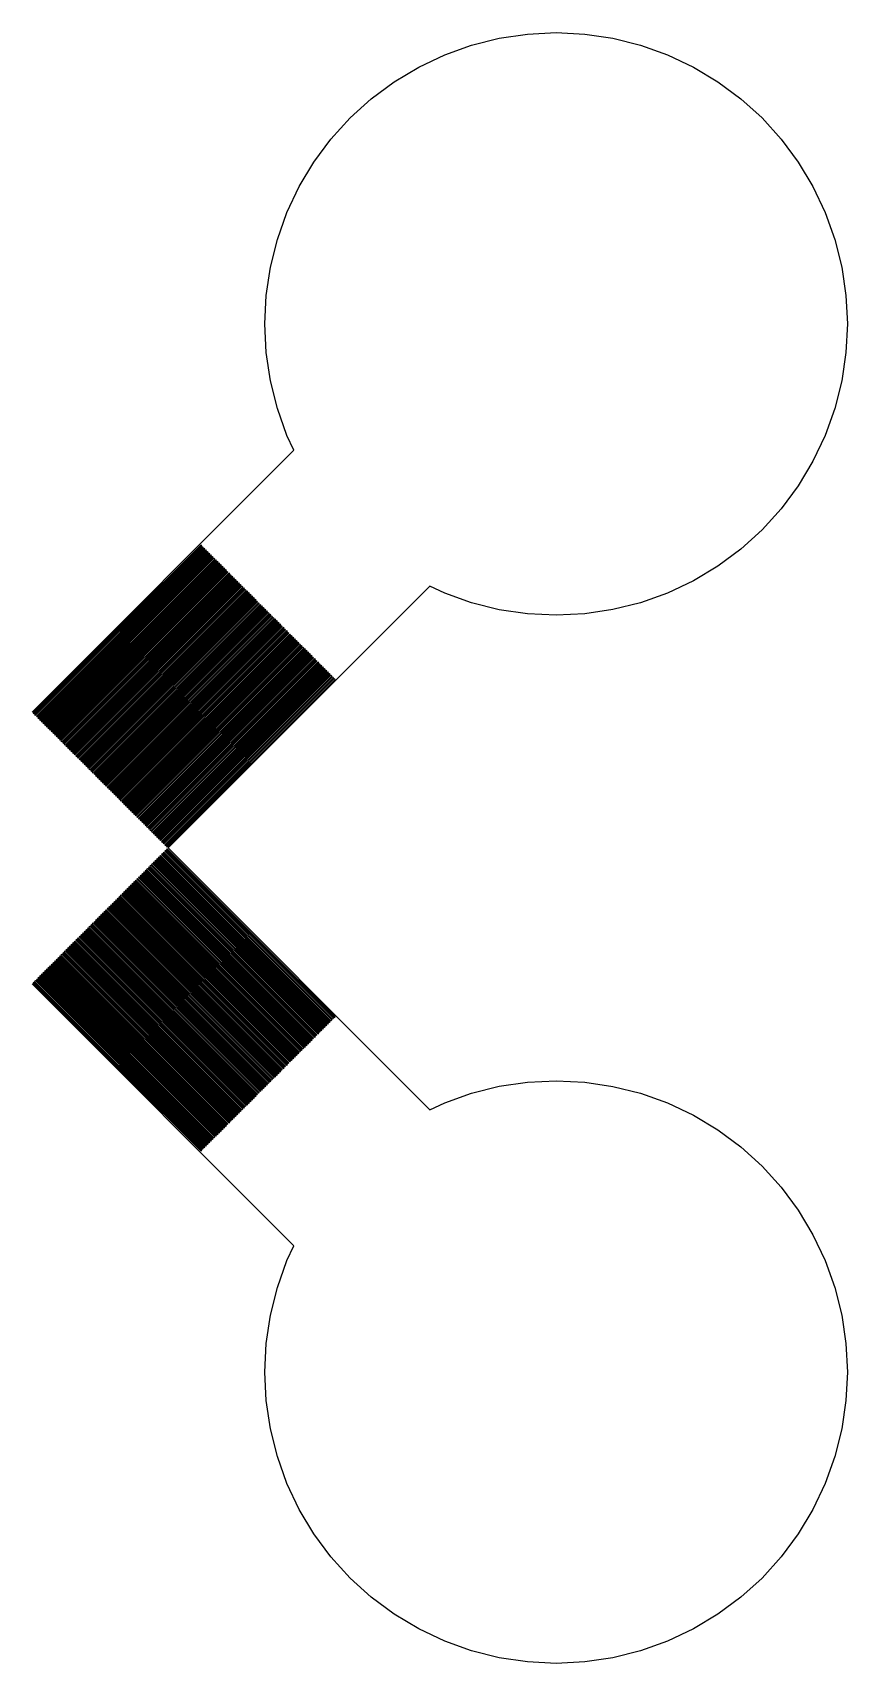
# Model space of a CAD drawing. Extents: x -16 to 132, y -40 to 113.
# Drawn here: x 101.24 to 108.39, y 2.05 to 16.36 of the extents above; entities that cross this region are included whole.
import ezdxf

# ---------------------------------------------------------------- set-up
doc = ezdxf.new("R2010")
doc.units = 0

msp = doc.modelspace()

# ---------------------------------------------------------------- linework, layer by layer
for p, q in [((105.337, 16.3096), (105.586, 16.3464)), ((105.586, 16.3464), (105.836, 16.3587)), ((105.836, 16.3587), (106.087, 16.3464)), ((106.087, 16.3464), (106.335, 16.3096)), ((104.858, 16.1641), (105.094, 16.2486)), ((105.094, 16.2486), (105.337, 16.3096)), ((106.335, 16.3096), (106.578, 16.2486)), ((106.578, 16.2486), (106.815, 16.1641)), ((104.416, 15.9279), (104.631, 16.0569)), ((104.631, 16.0569), (104.858, 16.1641)), ((106.815, 16.1641), (107.041, 16.0569)), ((107.041, 16.0569), (107.257, 15.9279)), ((104.214, 15.7784), (104.416, 15.9279)), ((107.257, 15.9279), (107.458, 15.7784)), ((104.028, 15.6099), (104.214, 15.7784)), ((107.458, 15.7784), (107.644, 15.6099)), ((103.86, 15.424), (104.028, 15.6099)), ((107.644, 15.6099), (107.812, 15.424)), ((103.711, 15.2225), (103.86, 15.424)), ((107.812, 15.424), (107.962, 15.2225)), ((103.582, 15.0073), (103.711, 15.2225)), ((107.962, 15.2225), (108.091, 15.0074)), ((103.474, 14.7805), (103.582, 15.0073)), ((108.091, 15.0074), (108.198, 14.7805)), ((103.39, 14.5443), (103.474, 14.7805)), ((108.198, 14.7805), (108.283, 14.5443)), ((103.329, 14.301), (103.39, 14.5443)), ((108.283, 14.5443), (108.344, 14.301)), ((103.292, 14.0528), (103.329, 14.301)), ((108.344, 14.301), (108.38, 14.0528)), ((103.28, 13.8022), (103.292, 14.0528)), ((108.38, 14.0528), (108.393, 13.8022)), ((103.292, 13.5516), (103.28, 13.8022)), ((108.393, 13.8022), (108.38, 13.5516)), ((103.329, 13.3035), (103.292, 13.5516)), ((108.38, 13.5516), (108.344, 13.3035)), ((103.39, 13.0601), (103.329, 13.3035)), ((108.344, 13.3035), (108.283, 13.0601)), ((103.474, 12.8239), (103.39, 13.0601)), ((108.283, 13.0601), (108.198, 12.8239)), ((103.535, 12.6946), (103.474, 12.8239)), ((108.198, 12.8239), (108.091, 12.5971)), ((101.237, 10.3965), (103.535, 12.6946)), ((108.091, 12.5971), (107.962, 12.3819)), ((107.962, 12.3819), (107.812, 12.1804)), ((107.812, 12.1804), (107.644, 11.9945)), ((107.644, 11.9945), (107.458, 11.826)), ((102.718, 11.8622), (101.245, 10.3892)), ((101.252, 10.382), (102.725, 11.8549)), ((102.732, 11.8477), (101.259, 10.3748)), ((101.266, 10.3676), (102.739, 11.8405)), ((102.746, 11.8333), (101.274, 10.3603)), ((101.281, 10.3531), (102.754, 11.826)), ((102.761, 11.8188), (101.288, 10.3459)), ((101.295, 10.3386), (102.768, 11.8116)), ((102.775, 11.8043), (101.302, 10.3314)), ((101.31, 10.3242), (102.783, 11.7971)), ((102.79, 11.7899), (101.317, 10.3169)), ((101.324, 10.3097), (102.797, 11.7826)), ((102.804, 11.7754), (101.331, 10.3025)), ((101.339, 10.2952), (102.812, 11.7682)), ((102.819, 11.7609), (101.346, 10.288)), ((101.353, 10.2808), (102.826, 11.7537)), ((102.833, 11.7465), (101.36, 10.2736)), ((101.368, 10.2663), (102.84, 11.7392)), ((102.725, 11.8549), (102.718, 11.8622)), ((102.739, 11.8405), (102.732, 11.8477)), ((102.754, 11.826), (102.746, 11.8333)), ((102.768, 11.8116), (102.761, 11.8188)), ((102.783, 11.7971), (102.775, 11.8043)), ((102.797, 11.7826), (102.79, 11.7899)), ((102.812, 11.7682), (102.804, 11.7754)), ((102.826, 11.7537), (102.819, 11.7609)), ((102.84, 11.7392), (102.833, 11.7465)), ((107.458, 11.826), (107.257, 11.6766)), ((102.848, 11.732), (101.375, 10.2591)), ((101.382, 10.2519), (102.855, 11.7248)), ((102.862, 11.7176), (101.389, 10.2446)), ((101.396, 10.2374), (102.869, 11.7103)), ((102.877, 11.7031), (101.404, 10.2302)), ((101.411, 10.2229), (102.884, 11.6959)), ((102.891, 11.6886), (101.418, 10.2157)), ((101.425, 10.2085), (102.898, 11.6814)), ((102.906, 11.6742), (101.433, 10.2012)), ((101.44, 10.194), (102.913, 11.6669)), ((102.92, 11.6597), (101.447, 10.1868)), ((101.454, 10.1795), (102.927, 11.6525)), ((102.934, 11.6452), (101.462, 10.1723)), ((101.469, 10.1651), (102.942, 11.638)), ((102.949, 11.6308), (101.476, 10.1579)), ((101.483, 10.1506), (102.956, 11.6236)), ((102.963, 11.6163), (101.49, 10.1434)), ((101.498, 10.1362), (102.971, 11.6091)), ((102.978, 11.6019), (101.505, 10.1289)), ((101.512, 10.1217), (102.985, 11.5946)), ((102.855, 11.7248), (102.848, 11.732)), ((102.869, 11.7103), (102.862, 11.7176)), ((102.884, 11.6959), (102.877, 11.7031)), ((102.898, 11.6814), (102.891, 11.6886)), ((102.913, 11.6669), (102.906, 11.6742)), ((102.927, 11.6525), (102.92, 11.6597)), ((102.942, 11.638), (102.934, 11.6452)), ((102.956, 11.6236), (102.949, 11.6308)), ((102.971, 11.6091), (102.963, 11.6163)), ((102.985, 11.5946), (102.978, 11.6019)), ((107.257, 11.6766), (107.041, 11.5476)), ((102.992, 11.5874), (101.519, 10.1145)), ((101.527, 10.1072), (103, 11.5802)), ((103.007, 11.5729), (101.534, 10.1)), ((101.541, 10.0928), (103.014, 11.5657)), ((103.021, 11.5585), (101.548, 10.0855)), ((101.556, 10.0783), (103.028, 11.5512)), ((103.036, 11.544), (101.563, 10.0711)), ((101.57, 10.0639), (103.043, 11.5368)), ((103.05, 11.5296), (101.577, 10.0566)), ((101.584, 10.0494), (103.057, 11.5223)), ((103.065, 11.5151), (101.592, 10.0421)), ((101.599, 10.0349), (103.072, 11.5079)), ((103.079, 11.5006), (101.606, 10.0277)), ((101.613, 10.0205), (103.086, 11.4934)), ((103.094, 11.4862), (101.621, 10.0132)), ((101.628, 10.006), (103.101, 11.4789)), ((103.108, 11.4717), (101.635, 9.99878)), ((101.642, 9.99155), (103.115, 11.4645)), ((103.122, 11.4572), (101.65, 9.98431)), ((101.657, 9.97708), (103.13, 11.45)), ((104.729, 11.5015), (102.43, 9.2034)), ((103, 11.5802), (102.992, 11.5874)), ((103.014, 11.5657), (103.007, 11.5729)), ((103.028, 11.5512), (103.021, 11.5585)), ((103.043, 11.5368), (103.036, 11.544)), ((103.057, 11.5223), (103.05, 11.5296)), ((103.072, 11.5079), (103.065, 11.5151)), ((103.086, 11.4934), (103.079, 11.5006)), ((103.101, 11.4789), (103.094, 11.4862)), ((103.115, 11.4645), (103.108, 11.4717)), ((103.13, 11.45), (103.122, 11.4572)), ((104.858, 11.4403), (104.729, 11.5015)), ((107.041, 11.5476), (106.815, 11.4403)), ((103.137, 11.4428), (101.664, 9.96985)), ((101.671, 9.96262), (103.144, 11.4356)), ((103.151, 11.4283), (101.678, 9.9554)), ((101.686, 9.94815), (103.159, 11.4211)), ((103.166, 11.4138), (101.693, 9.94093)), ((101.7, 9.9337), (103.173, 11.4066)), ((103.18, 11.3994), (101.707, 9.92647)), ((101.715, 9.91924), (103.188, 11.3922)), ((103.195, 11.3849), (101.722, 9.912)), ((101.729, 9.90477), (103.202, 11.3777)), ((103.209, 11.3705), (101.736, 9.89754)), ((101.744, 9.8903), (103.216, 11.3633)), ((103.224, 11.356), (101.751, 9.88307)), ((101.758, 9.87584), (103.231, 11.3488)), ((103.238, 11.3415), (101.765, 9.86861)), ((101.772, 9.86139), (103.245, 11.3343)), ((103.253, 11.3271), (101.78, 9.85416)), ((101.787, 9.84692), (103.26, 11.3199)), ((103.267, 11.3126), (101.794, 9.83969)), ((101.801, 9.83247), (103.274, 11.3054)), ((103.144, 11.4356), (103.137, 11.4428)), ((103.159, 11.4211), (103.151, 11.4283)), ((103.173, 11.4066), (103.166, 11.4138)), ((103.188, 11.3922), (103.18, 11.3994)), ((103.202, 11.3777), (103.195, 11.3849)), ((103.216, 11.3633), (103.209, 11.3705)), ((103.231, 11.3488), (103.224, 11.356)), ((103.245, 11.3343), (103.238, 11.3415)), ((103.26, 11.3199), (103.253, 11.3271)), ((103.274, 11.3054), (103.267, 11.3126)), ((105.094, 11.3558), (104.858, 11.4403)), ((105.337, 11.2948), (105.094, 11.3558)), ((106.578, 11.3558), (106.335, 11.2949)), ((106.815, 11.4403), (106.578, 11.3558)), ((103.282, 11.2982), (101.809, 9.82523)), ((101.816, 9.81801), (103.289, 11.2909)), ((103.296, 11.2837), (101.823, 9.81078)), ((101.83, 9.80354), (103.303, 11.2765)), ((103.31, 11.2693), (101.838, 9.79631)), ((101.845, 9.78909), (103.318, 11.262)), ((103.325, 11.2548), (101.852, 9.78185)), ((101.859, 9.77463), (103.332, 11.2476)), ((103.339, 11.2403), (101.866, 9.76738)), ((101.874, 9.76016), (103.347, 11.2331)), ((103.354, 11.2259), (101.881, 9.75293)), ((101.888, 9.7457), (103.361, 11.2186)), ((103.368, 11.2114), (101.895, 9.73848)), ((101.903, 9.73125), (103.376, 11.2042)), ((103.383, 11.1969), (101.91, 9.72401)), ((101.917, 9.71678), (103.39, 11.1897)), ((103.397, 11.1825), (101.924, 9.70955)), ((101.932, 9.70232), (103.404, 11.1753)), ((103.412, 11.168), (101.939, 9.6951)), ((103.289, 11.2909), (103.282, 11.2982)), ((103.303, 11.2765), (103.296, 11.2837)), ((103.318, 11.262), (103.31, 11.2693)), ((103.332, 11.2476), (103.325, 11.2548)), ((103.347, 11.2331), (103.339, 11.2403)), ((103.361, 11.2186), (103.354, 11.2259)), ((103.376, 11.2042), (103.368, 11.2114)), ((103.39, 11.1897), (103.383, 11.1969)), ((103.404, 11.1753), (103.397, 11.1825)), ((103.419, 11.1608), (103.412, 11.168)), ((105.586, 11.258), (105.337, 11.2948)), ((105.836, 11.2457), (105.586, 11.258)), ((106.087, 11.258), (105.836, 11.2457)), ((106.335, 11.2949), (106.087, 11.258)), ((101.946, 9.68785), (103.419, 11.1608)), ((103.426, 11.1535), (101.953, 9.68063)), ((101.96, 9.6734), (103.433, 11.1463)), ((103.441, 11.1391), (101.968, 9.66617)), ((101.975, 9.65894), (103.448, 11.1319)), ((103.455, 11.1246), (101.982, 9.6517)), ((101.989, 9.64447), (103.462, 11.1174)), ((103.47, 11.1102), (101.997, 9.63724)), ((102.004, 9.63), (103.477, 11.103)), ((103.484, 11.0957), (102.011, 9.62277)), ((102.018, 9.61554), (103.491, 11.0885)), ((103.498, 11.0812), (102.026, 9.60831)), ((102.033, 9.60109), (103.506, 11.074)), ((103.513, 11.0668), (102.04, 9.59386)), ((102.047, 9.58662), (103.52, 11.0596)), ((103.527, 11.0523), (102.054, 9.57939)), ((102.062, 9.57217), (103.535, 11.0451)), ((103.542, 11.0379), (102.069, 9.56493)), ((102.076, 9.55771), (103.549, 11.0306)), ((103.556, 11.0234), (102.083, 9.55048)), ((103.433, 11.1463), (103.426, 11.1535)), ((103.448, 11.1319), (103.441, 11.1391)), ((103.462, 11.1174), (103.455, 11.1246)), ((103.477, 11.103), (103.47, 11.1102)), ((103.491, 11.0885), (103.484, 11.0957)), ((103.506, 11.074), (103.498, 11.0812)), ((103.52, 11.0596), (103.513, 11.0668)), ((103.535, 11.0451), (103.527, 11.0523)), ((103.549, 11.0306), (103.542, 11.0379)), ((103.564, 11.0162), (103.556, 11.0234)), ((102.091, 9.54324), (103.564, 11.0162)), ((103.571, 11.0089), (102.098, 9.53601)), ((102.105, 9.52878), (103.578, 11.0017)), ((103.585, 10.9945), (102.112, 9.52155)), ((102.12, 9.51431), (103.592, 10.9872)), ((103.6, 10.98), (102.127, 9.50708)), ((102.134, 9.49985), (103.607, 10.9728)), ((103.614, 10.9656), (102.141, 9.49261)), ((102.148, 9.48538), (103.621, 10.9583)), ((103.629, 10.9511), (102.156, 9.47815)), ((102.163, 9.47093), (103.636, 10.9439)), ((103.643, 10.9366), (102.17, 9.4637)), ((102.177, 9.45647), (103.65, 10.9294)), ((103.658, 10.9222), (102.185, 9.44925)), ((102.192, 9.442), (103.665, 10.9149)), ((103.672, 10.9077), (102.199, 9.43478)), ((102.206, 9.42754), (103.679, 10.9005)), ((103.686, 10.8932), (102.214, 9.42032)), ((102.221, 9.41309), (103.694, 10.886)), ((103.701, 10.8788), (102.228, 9.40585)), ((103.578, 11.0017), (103.571, 11.0089)), ((103.592, 10.9872), (103.585, 10.9945)), ((103.607, 10.9728), (103.6, 10.98)), ((103.621, 10.9583), (103.614, 10.9656)), ((103.636, 10.9439), (103.629, 10.9511)), ((103.65, 10.9294), (103.643, 10.9366)), ((103.665, 10.9149), (103.658, 10.9222)), ((103.679, 10.9005), (103.672, 10.9077)), ((103.694, 10.886), (103.686, 10.8932)), ((103.708, 10.8716), (103.701, 10.8788)), ((102.235, 9.39862), (103.708, 10.8716)), ((103.715, 10.8643), (102.242, 9.3914)), ((102.25, 9.38416), (103.723, 10.8571)), ((103.73, 10.8499), (102.257, 9.37694)), ((102.264, 9.36969), (103.737, 10.8426)), ((103.744, 10.8354), (102.271, 9.36247)), ((102.279, 9.35522), (103.752, 10.8282)), ((103.759, 10.8209), (102.286, 9.34801)), ((102.293, 9.34076), (103.766, 10.8137)), ((103.773, 10.8065), (102.3, 9.33354)), ((102.308, 9.32631), (103.78, 10.7992)), ((103.788, 10.792), (102.315, 9.31908)), ((102.322, 9.31186), (103.795, 10.7848)), ((103.802, 10.7776), (102.329, 9.30461)), ((102.336, 9.29739), (103.809, 10.7703)), ((103.817, 10.7631), (102.344, 9.29016)), ((102.351, 9.28293), (103.824, 10.7559)), ((103.831, 10.7486), (102.358, 9.2757)), ((102.365, 9.26848), (103.838, 10.7414)), ((103.846, 10.7342), (102.373, 9.26123)), ((103.723, 10.8571), (103.715, 10.8643)), ((103.737, 10.8426), (103.73, 10.8499)), ((103.752, 10.8282), (103.744, 10.8354)), ((103.766, 10.8137), (103.759, 10.8209)), ((103.78, 10.7992), (103.773, 10.8065)), ((103.795, 10.7848), (103.788, 10.792)), ((103.809, 10.7703), (103.802, 10.7776)), ((103.824, 10.7559), (103.817, 10.7631)), ((103.838, 10.7414), (103.831, 10.7486)), ((103.853, 10.7269), (103.846, 10.7342)), ((102.38, 9.25401), (103.853, 10.7269)), ((103.86, 10.7197), (102.387, 9.24677)), ((102.394, 9.23955), (103.867, 10.7125)), ((103.874, 10.7052), (102.402, 9.23232)), ((102.409, 9.22508), (103.882, 10.698)), ((103.889, 10.6908), (102.416, 9.21785)), ((102.423, 9.21062), (103.896, 10.6835)), ((103.867, 10.7125), (103.86, 10.7197)), ((103.882, 10.698), (103.874, 10.7052)), ((103.896, 10.6835), (103.889, 10.6908)), ((101.245, 10.3892), (101.252, 10.382)), ((101.259, 10.3748), (101.266, 10.3676)), ((101.274, 10.3603), (101.281, 10.3531)), ((101.288, 10.3459), (101.295, 10.3386)), ((101.302, 10.3314), (101.31, 10.3242)), ((101.317, 10.3169), (101.324, 10.3097)), ((101.331, 10.3025), (101.339, 10.2952)), ((101.346, 10.288), (101.353, 10.2808)), ((101.36, 10.2736), (101.368, 10.2663)), ((101.375, 10.2591), (101.382, 10.2519)), ((101.389, 10.2446), (101.396, 10.2374)), ((101.404, 10.2302), (101.411, 10.2229)), ((101.418, 10.2157), (101.425, 10.2085)), ((101.433, 10.2012), (101.44, 10.194)), ((101.447, 10.1868), (101.454, 10.1795)), ((101.462, 10.1723), (101.469, 10.1651)), ((101.476, 10.1579), (101.483, 10.1506)), ((101.49, 10.1434), (101.498, 10.1362)), ((101.505, 10.1289), (101.512, 10.1217)), ((101.519, 10.1145), (101.527, 10.1072)), ((101.534, 10.1), (101.541, 10.0928)), ((101.548, 10.0855), (101.556, 10.0783)), ((101.563, 10.0711), (101.57, 10.0639)), ((101.577, 10.0566), (101.584, 10.0494)), ((101.592, 10.0421), (101.599, 10.0349)), ((101.606, 10.0277), (101.613, 10.0205)), ((101.621, 10.0132), (101.628, 10.006)), ((101.635, 9.99878), (101.642, 9.99155)), ((101.65, 9.98431), (101.657, 9.97708)), ((101.664, 9.96985), (101.671, 9.96262)), ((101.678, 9.9554), (101.686, 9.94815)), ((101.693, 9.94093), (101.7, 9.9337)), ((101.707, 9.92647), (101.715, 9.91924)), ((101.722, 9.912), (101.729, 9.90477)), ((101.736, 9.89754), (101.744, 9.8903)), ((101.751, 9.88307), (101.758, 9.87584)), ((101.765, 9.86861), (101.772, 9.86139)), ((101.78, 9.85416), (101.787, 9.84692)), ((101.794, 9.83969), (101.801, 9.83247)), ((101.809, 9.82523), (101.816, 9.81801)), ((101.823, 9.81078), (101.83, 9.80354)), ((101.838, 9.79631), (101.845, 9.78909)), ((101.852, 9.78185), (101.859, 9.77463)), ((101.866, 9.76738), (101.874, 9.76016)), ((101.881, 9.75293), (101.888, 9.7457)), ((101.895, 9.73848), (101.903, 9.73125)), ((101.91, 9.72401), (101.917, 9.71678)), ((101.924, 9.70955), (101.932, 9.70232)), ((101.939, 9.6951), (101.946, 9.68785)), ((101.953, 9.68063), (101.96, 9.6734)), ((101.968, 9.66617), (101.975, 9.65894)), ((101.982, 9.6517), (101.989, 9.64447)), ((101.997, 9.63724), (102.004, 9.63)), ((102.011, 9.62277), (102.018, 9.61554)), ((102.026, 9.60831), (102.033, 9.60109)), ((102.04, 9.59386), (102.047, 9.58662)), ((102.054, 9.57939), (102.062, 9.57217)), ((102.069, 9.56493), (102.076, 9.55771)), ((102.083, 9.55048), (102.091, 9.54324)), ((102.098, 9.53601), (102.105, 9.52878)), ((102.112, 9.52155), (102.12, 9.51431)), ((102.127, 9.50708), (102.134, 9.49985)), ((102.141, 9.49261), (102.148, 9.48538)), ((102.156, 9.47815), (102.163, 9.47093)), ((102.17, 9.4637), (102.177, 9.45647)), ((102.185, 9.44925), (102.192, 9.442)), ((102.199, 9.43478), (102.206, 9.42754)), ((102.214, 9.42032), (102.221, 9.41309)), ((102.228, 9.40585), (102.235, 9.39862)), ((102.242, 9.3914), (102.25, 9.38416)), ((102.257, 9.37694), (102.264, 9.36969)), ((102.271, 9.36247), (102.279, 9.35522)), ((102.286, 9.34801), (102.293, 9.34076)), ((102.3, 9.33354), (102.308, 9.32631)), ((102.315, 9.31908), (102.322, 9.31186)), ((102.329, 9.30461), (102.336, 9.29739)), ((102.344, 9.29016), (102.351, 9.28293)), ((102.358, 9.2757), (102.365, 9.26848)), ((102.373, 9.26123), (102.38, 9.25401)), ((102.387, 9.24677), (102.394, 9.23955)), ((102.394, 9.16722), (102.387, 9.16)), ((102.387, 9.16), (103.86, 7.68707)), ((103.867, 7.69431), (102.394, 9.16722)), ((102.402, 9.23232), (102.409, 9.22508)), ((102.409, 9.18169), (102.402, 9.17445)), ((102.402, 9.17445), (103.874, 7.70152)), ((103.882, 7.70877), (102.409, 9.18169)), ((102.416, 9.21785), (102.423, 9.21062)), ((102.423, 9.19615), (102.416, 9.18892)), ((102.416, 9.18892), (103.889, 7.71599)), ((103.896, 7.72322), (102.423, 9.19615)), ((102.43, 9.2034), (104.729, 6.90529)), ((102.25, 9.02261), (102.242, 9.01537)), ((103.723, 7.54968), (102.25, 9.02261)), ((102.264, 9.03708), (102.257, 9.02983)), ((102.257, 9.02983), (103.73, 7.55692)), ((103.737, 7.56413), (102.264, 9.03708)), ((102.279, 9.05154), (102.271, 9.0443)), ((102.271, 9.0443), (103.744, 7.57138)), ((103.752, 7.5786), (102.279, 9.05154)), ((102.293, 9.06601), (102.286, 9.05876)), ((102.286, 9.05876), (103.759, 7.58585)), ((103.766, 7.59306), (102.293, 9.06601)), ((102.308, 9.08046), (102.3, 9.07323)), ((102.3, 9.07323), (103.773, 7.6003)), ((103.78, 7.60753), (102.308, 9.08046)), ((102.322, 9.09491), (102.315, 9.08769)), ((102.315, 9.08769), (103.788, 7.61476)), ((103.795, 7.62198), (102.322, 9.09491)), ((102.336, 9.10938), (102.329, 9.10216)), ((102.329, 9.10216), (103.802, 7.62923)), ((103.809, 7.63644), (102.336, 9.10938)), ((102.351, 9.12384), (102.344, 9.11661)), ((102.344, 9.11661), (103.817, 7.64366)), ((103.824, 7.65091), (102.351, 9.12384)), ((102.365, 9.13829), (102.358, 9.13107)), ((102.358, 9.13107), (103.831, 7.65813)), ((103.838, 7.66537), (102.365, 9.13829)), ((102.38, 9.15276), (102.373, 9.14554)), ((102.373, 9.14554), (103.846, 7.67261)), ((103.853, 7.67984), (102.38, 9.15276)), ((102.105, 8.87799), (102.098, 8.87076)), ((103.578, 7.40508), (102.105, 8.87799)), ((102.12, 8.89246), (102.112, 8.88522)), ((102.112, 8.88522), (103.585, 7.41229)), ((103.592, 7.41953), (102.12, 8.89246)), ((102.134, 8.90692), (102.127, 8.89969)), ((102.127, 8.89969), (103.6, 7.42676)), ((103.607, 7.43399), (102.134, 8.90692)), ((102.148, 8.92139), (102.141, 8.91415)), ((102.141, 8.91415), (103.614, 7.44121)), ((103.621, 7.44846), (102.148, 8.92139)), ((102.163, 8.93584), (102.156, 8.92862)), ((102.156, 8.92862), (103.629, 7.45567)), ((103.636, 7.46291), (102.163, 8.93584)), ((102.177, 8.9503), (102.17, 8.94307)), ((102.17, 8.94307), (103.643, 7.47014)), ((103.65, 7.47737), (102.177, 8.9503)), ((102.192, 8.96477), (102.185, 8.95752)), ((102.185, 8.95752), (103.658, 7.48459)), ((103.665, 7.49184), (102.192, 8.96477)), ((102.206, 8.97923), (102.199, 8.97198)), ((102.199, 8.97198), (103.672, 7.49905)), ((103.679, 7.50629), (102.206, 8.97923)), ((102.221, 8.99368), (102.214, 8.98645)), ((102.214, 8.98645), (103.686, 7.51352)), ((103.694, 7.52075), (102.221, 8.99368)), ((102.235, 9.00815), (102.228, 9.00092)), ((102.228, 9.00092), (103.701, 7.52798)), ((103.708, 7.53522), (102.235, 9.00815)), ((102.242, 9.01537), (103.715, 7.54245)), ((101.96, 8.73337), (101.953, 8.72614)), ((103.433, 7.26044), (101.96, 8.73337)), ((101.975, 8.74783), (101.968, 8.7406)), ((101.968, 8.7406), (103.441, 7.26768)), ((103.448, 7.2749), (101.975, 8.74783)), ((101.989, 8.7623), (101.982, 8.75507)), ((101.982, 8.75507), (103.455, 7.28214)), ((103.462, 7.28937), (101.989, 8.7623)), ((102.004, 8.77676), (101.997, 8.76953)), ((101.997, 8.76953), (103.47, 7.2966)), ((103.477, 7.30382), (102.004, 8.77676)), ((102.018, 8.79123), (102.011, 8.784)), ((102.011, 8.784), (103.484, 7.31107)), ((103.491, 7.31828), (102.018, 8.79123)), ((102.033, 8.80568), (102.026, 8.79846)), ((102.026, 8.79846), (103.498, 7.32553)), ((103.506, 7.33275), (102.033, 8.80568)), ((102.047, 8.82014), (102.04, 8.81291)), ((102.04, 8.81291), (103.513, 7.33998)), ((103.52, 7.34721), (102.047, 8.82014)), ((102.062, 8.83459), (102.054, 8.82738)), ((102.054, 8.82738), (103.527, 7.35445)), ((103.535, 7.36168), (102.062, 8.83459)), ((102.076, 8.84906), (102.069, 8.84184)), ((102.069, 8.84184), (103.542, 7.3689)), ((103.549, 7.37614), (102.076, 8.84906)), ((102.091, 8.86353), (102.083, 8.85629)), ((102.083, 8.85629), (103.556, 7.38336)), ((103.564, 7.39061), (102.091, 8.86353)), ((102.098, 8.87076), (103.571, 7.39783)), ((101.816, 8.58876), (101.809, 8.58154)), ((103.289, 7.11583), (101.816, 8.58876)), ((101.83, 8.60323), (101.823, 8.59599)), ((101.823, 8.59599), (103.296, 7.12306)), ((103.303, 7.13029), (101.83, 8.60323)), ((101.845, 8.61768), (101.838, 8.61046)), ((101.838, 8.61046), (103.31, 7.13751)), ((103.318, 7.14476), (101.845, 8.61768)), ((101.859, 8.63214), (101.852, 8.62492)), ((101.852, 8.62492), (103.325, 7.15198)), ((103.332, 7.15921), (101.859, 8.63214)), ((101.874, 8.64661), (101.866, 8.63939)), ((101.866, 8.63939), (103.339, 7.16644)), ((103.347, 7.17368), (101.874, 8.64661)), ((101.888, 8.66107), (101.881, 8.65384)), ((101.881, 8.65384), (103.354, 7.18089)), ((103.361, 7.18814), (101.888, 8.66107)), ((101.903, 8.67552), (101.895, 8.6683)), ((101.895, 8.6683), (103.368, 7.19536)), ((103.376, 7.20259), (101.903, 8.67552)), ((101.917, 8.68999), (101.91, 8.68275)), ((101.91, 8.68275), (103.383, 7.20982)), ((103.39, 7.21706), (101.917, 8.68999)), ((101.932, 8.70445), (101.924, 8.69722)), ((101.924, 8.69722), (103.397, 7.22429)), ((103.404, 7.23151), (101.932, 8.70445)), ((101.946, 8.71892), (101.939, 8.71167)), ((101.939, 8.71167), (103.412, 7.23875)), ((103.419, 7.24599), (101.946, 8.71892)), ((101.953, 8.72614), (103.426, 7.25322)), ((101.671, 8.44415), (101.664, 8.43692)), ((103.144, 6.97121), (101.671, 8.44415)), ((101.686, 8.45862), (101.678, 8.45137)), ((101.678, 8.45137), (103.151, 6.97845)), ((103.159, 6.98567), (101.686, 8.45862)), ((101.7, 8.47307), (101.693, 8.46584)), ((101.693, 8.46584), (103.166, 6.99292)), ((103.173, 7.00014), (101.7, 8.47307)), ((101.715, 8.48753), (101.707, 8.4803)), ((101.707, 8.4803), (103.18, 7.00739)), ((103.188, 7.0146), (101.715, 8.48753)), ((101.729, 8.502), (101.722, 8.49477)), ((101.722, 8.49477), (103.195, 7.02184)), ((103.202, 7.02907), (101.729, 8.502)), ((101.744, 8.51646), (101.736, 8.50923)), ((101.736, 8.50923), (103.209, 7.0363)), ((103.216, 7.04352), (101.744, 8.51646)), ((101.758, 8.53093), (101.751, 8.5237)), ((101.751, 8.5237), (103.224, 7.05077)), ((103.231, 7.05798), (101.758, 8.53093)), ((101.772, 8.54538), (101.765, 8.53816)), ((101.765, 8.53816), (103.238, 7.06523)), ((103.245, 7.07245), (101.772, 8.54538)), ((101.787, 8.55984), (101.78, 8.55261)), ((101.78, 8.55261), (103.253, 7.07968)), ((103.26, 7.08691), (101.787, 8.55984)), ((101.801, 8.5743), (101.794, 8.56708)), ((101.794, 8.56708), (103.267, 7.09415)), ((103.274, 7.10136), (101.801, 8.5743)), ((101.809, 8.58154), (103.282, 7.1086)), ((101.541, 8.31398), (101.534, 8.30676)), ((101.534, 8.30676), (103.007, 6.83385)), ((103.014, 6.84106), (101.541, 8.31398)), ((101.556, 8.32845), (101.548, 8.32123)), ((101.548, 8.32123), (103.021, 6.8483)), ((103.028, 6.85553), (101.556, 8.32845)), ((101.57, 8.34291), (101.563, 8.33569)), ((101.563, 8.33569), (103.036, 6.86275)), ((103.043, 6.87), (101.57, 8.34291)), ((101.584, 8.35738), (101.577, 8.35016)), ((101.577, 8.35016), (103.05, 6.87721)), ((103.057, 6.88446), (101.584, 8.35738)), ((101.599, 8.37184), (101.592, 8.36462)), ((101.592, 8.36462), (103.065, 6.89168)), ((103.072, 6.89891), (101.599, 8.37184)), ((101.613, 8.38631), (101.606, 8.37909)), ((101.606, 8.37909), (103.079, 6.90614)), ((103.086, 6.91338), (101.613, 8.38631)), ((101.628, 8.40077), (101.621, 8.39354)), ((101.621, 8.39354), (103.094, 6.92059)), ((103.101, 6.92784), (101.628, 8.40077)), ((101.642, 8.41522), (101.635, 8.40799)), ((101.635, 8.40799), (103.108, 6.93506)), ((103.115, 6.94229), (101.642, 8.41522)), ((101.657, 8.42969), (101.65, 8.42245)), ((101.65, 8.42245), (103.122, 6.94952)), ((103.13, 6.95676), (101.657, 8.42969)), ((101.664, 8.43692), (103.137, 6.96399)), ((101.396, 8.16937), (101.389, 8.16214)), ((101.389, 8.16214), (102.862, 6.68921)), ((102.869, 6.69646), (101.396, 8.16937)), ((101.411, 8.18384), (101.404, 8.17661)), ((101.404, 8.17661), (102.877, 6.70369)), ((102.884, 6.71091), (101.411, 8.18384)), ((101.425, 8.1983), (101.418, 8.19106)), ((101.418, 8.19106), (102.891, 6.71814)), ((102.898, 6.72537), (101.425, 8.1983)), ((101.44, 8.21277), (101.433, 8.20552)), ((101.433, 8.20552), (102.906, 6.7326)), ((102.913, 6.73982), (101.44, 8.21277)), ((101.454, 8.22723), (101.447, 8.21999)), ((101.447, 8.21999), (102.92, 6.74707)), ((102.927, 6.75429), (101.454, 8.22723)), ((101.469, 8.2417), (101.462, 8.23445)), ((101.462, 8.23445), (102.934, 6.76152)), ((102.942, 6.76875), (101.469, 8.2417)), ((101.483, 8.25616), (101.476, 8.24892)), ((101.476, 8.24892), (102.949, 6.77599)), ((102.956, 6.78322), (101.483, 8.25616)), ((101.498, 8.2706), (101.49, 8.26338)), ((101.49, 8.26338), (102.963, 6.79045)), ((102.971, 6.79767), (101.498, 8.2706)), ((101.512, 8.28506), (101.505, 8.27785)), ((101.505, 8.27785), (102.978, 6.80492)), ((102.985, 6.81213), (101.512, 8.28506)), ((101.527, 8.29953), (101.519, 8.2923)), ((101.519, 8.2923), (102.992, 6.81938)), ((103, 6.8266), (101.527, 8.29953)), ((101.252, 8.02475), (101.245, 8.01753)), ((101.245, 8.01753), (102.718, 6.5446)), ((102.725, 6.55183), (101.252, 8.02475)), ((101.266, 8.03922), (101.259, 8.03198)), ((101.259, 8.03198), (102.732, 6.55907)), ((102.739, 6.5663), (101.266, 8.03922)), ((101.281, 8.05368), (101.274, 8.04645)), ((101.274, 8.04645), (102.746, 6.57352)), ((102.754, 6.58075), (101.281, 8.05368)), ((101.295, 8.06815), (101.288, 8.06091)), ((101.288, 8.06091), (102.761, 6.58798)), ((102.768, 6.59521), (101.295, 8.06815)), ((101.31, 8.08261), (101.302, 8.07538)), ((101.302, 8.07538), (102.775, 6.60245)), ((102.783, 6.60968), (101.31, 8.08261)), ((101.324, 8.09708), (101.317, 8.08984)), ((101.317, 8.08984), (102.79, 6.6169)), ((102.797, 6.62415), (101.324, 8.09708)), ((101.339, 8.11153), (101.331, 8.10431)), ((101.331, 8.10431), (102.804, 6.63136)), ((102.812, 6.6386), (101.339, 8.11153)), ((101.353, 8.12599), (101.346, 8.11877)), ((101.346, 8.11877), (102.819, 6.64583)), ((102.826, 6.65306), (101.353, 8.12599)), ((101.368, 8.14046), (101.36, 8.13322)), ((101.36, 8.13322), (102.833, 6.66028)), ((102.84, 6.66753), (101.368, 8.14046)), ((101.382, 8.15491), (101.375, 8.14767)), ((101.375, 8.14767), (102.848, 6.67474)), ((102.855, 6.68199), (101.382, 8.15491)), ((103.535, 5.7122), (101.237, 8.01028)), ((103.759, 7.58585), (103.766, 7.59306)), ((103.773, 7.6003), (103.78, 7.60753)), ((103.788, 7.61476), (103.795, 7.62198)), ((103.802, 7.62923), (103.809, 7.63644)), ((103.817, 7.64366), (103.824, 7.65091)), ((103.831, 7.65813), (103.838, 7.66537)), ((103.846, 7.67261), (103.853, 7.67984)), ((103.86, 7.68707), (103.867, 7.69431)), ((103.874, 7.70152), (103.882, 7.70877)), ((103.889, 7.71599), (103.896, 7.72322)), ((103.614, 7.44121), (103.621, 7.44846)), ((103.629, 7.45567), (103.636, 7.46291)), ((103.643, 7.47014), (103.65, 7.47737)), ((103.658, 7.48459), (103.665, 7.49184)), ((103.672, 7.49905), (103.679, 7.50629)), ((103.686, 7.51352), (103.694, 7.52075)), ((103.701, 7.52798), (103.708, 7.53522)), ((103.715, 7.54245), (103.723, 7.54968)), ((103.73, 7.55692), (103.737, 7.56413)), ((103.744, 7.57138), (103.752, 7.5786)), ((103.47, 7.2966), (103.477, 7.30382)), ((103.484, 7.31107), (103.491, 7.31828)), ((103.498, 7.32553), (103.506, 7.33275)), ((103.513, 7.33998), (103.52, 7.34721)), ((103.527, 7.35445), (103.535, 7.36168)), ((103.542, 7.3689), (103.549, 7.37614)), ((103.556, 7.38336), (103.564, 7.39061)), ((103.571, 7.39783), (103.578, 7.40508)), ((103.585, 7.41229), (103.592, 7.41953)), ((103.6, 7.42676), (103.607, 7.43399)), ((103.325, 7.15198), (103.332, 7.15921)), ((103.339, 7.16644), (103.347, 7.17368)), ((103.354, 7.18089), (103.361, 7.18814)), ((103.368, 7.19536), (103.376, 7.20259)), ((103.383, 7.20982), (103.39, 7.21706)), ((103.397, 7.22429), (103.404, 7.23151)), ((103.412, 7.23875), (103.419, 7.24599)), ((103.426, 7.25322), (103.433, 7.26044)), ((103.441, 7.26768), (103.448, 7.2749)), ((103.455, 7.28214), (103.462, 7.28937)), ((105.586, 7.14874), (105.836, 7.16104)), ((105.836, 7.16104), (106.087, 7.14876)), ((103.18, 7.00739), (103.188, 7.0146)), ((103.195, 7.02184), (103.202, 7.02907)), ((103.209, 7.0363), (103.216, 7.04352)), ((103.224, 7.05077), (103.231, 7.05798)), ((103.238, 7.06523), (103.245, 7.07245)), ((103.253, 7.07968), (103.26, 7.08691)), ((103.267, 7.09415), (103.274, 7.10136)), ((103.282, 7.1086), (103.289, 7.11583)), ((103.296, 7.12306), (103.303, 7.13029)), ((103.31, 7.13751), (103.318, 7.14476)), ((104.858, 6.96645), (105.094, 7.05096)), ((105.094, 7.05096), (105.337, 7.11192)), ((105.337, 7.11192), (105.586, 7.14874)), ((106.087, 7.14876), (106.335, 7.11191)), ((106.335, 7.11191), (106.578, 7.05096)), ((106.578, 7.05096), (106.815, 6.96645)), ((103.036, 6.86275), (103.043, 6.87)), ((103.05, 6.87721), (103.057, 6.88446)), ((103.065, 6.89168), (103.072, 6.89891)), ((103.079, 6.90614), (103.086, 6.91338)), ((103.094, 6.92059), (103.101, 6.92784)), ((103.108, 6.93506), (103.115, 6.94229)), ((103.122, 6.94952), (103.13, 6.95676)), ((103.137, 6.96399), (103.144, 6.97121)), ((103.151, 6.97845), (103.159, 6.98567)), ((103.166, 6.99292), (103.173, 7.00014)), ((104.729, 6.90529), (104.858, 6.96645)), ((106.815, 6.96645), (107.041, 6.85918)), ((102.906, 6.7326), (102.913, 6.73982)), ((102.92, 6.74707), (102.927, 6.75429)), ((102.934, 6.76152), (102.942, 6.76875)), ((102.949, 6.77599), (102.956, 6.78322)), ((102.963, 6.79045), (102.971, 6.79767)), ((102.978, 6.80492), (102.985, 6.81213)), ((102.992, 6.81938), (103, 6.8266)), ((103.007, 6.83385), (103.014, 6.84106)), ((103.021, 6.8483), (103.028, 6.85553)), ((107.041, 6.85918), (107.257, 6.73019)), ((107.257, 6.73019), (107.458, 6.58076)), ((102.761, 6.58798), (102.768, 6.59521)), ((102.775, 6.60245), (102.783, 6.60968)), ((102.79, 6.6169), (102.797, 6.62415)), ((102.804, 6.63136), (102.812, 6.6386)), ((102.819, 6.64583), (102.826, 6.65306)), ((102.833, 6.66028), (102.84, 6.66753)), ((102.848, 6.67474), (102.855, 6.68199)), ((102.862, 6.68921), (102.869, 6.69646)), ((102.877, 6.70369), (102.884, 6.71091)), ((102.891, 6.71814), (102.898, 6.72537)), ((102.718, 6.5446), (102.725, 6.55183)), ((102.732, 6.55907), (102.739, 6.5663)), ((102.746, 6.57352), (102.754, 6.58075)), ((107.458, 6.58076), (107.644, 6.41228)), ((107.644, 6.41228), (107.812, 6.22638)), ((107.812, 6.22638), (107.962, 6.02486)), ((107.962, 6.02486), (108.091, 5.80968)), ((108.091, 5.80968), (108.198, 5.58289)), ((103.39, 5.34668), (103.474, 5.5829)), ((103.474, 5.5829), (103.535, 5.7122)), ((108.198, 5.58289), (108.283, 5.34666)), ((103.329, 5.10332), (103.39, 5.34668)), ((108.283, 5.34666), (108.344, 5.10329)), ((103.292, 4.85516), (103.329, 5.10332)), ((108.344, 5.10329), (108.38, 4.85515)), ((103.28, 4.60457), (103.292, 4.85516)), ((108.38, 4.85515), (108.393, 4.60455)), ((103.292, 4.35399), (103.28, 4.60457)), ((108.393, 4.60455), (108.38, 4.35397)), ((103.329, 4.1058), (103.292, 4.35399)), ((108.38, 4.35397), (108.344, 4.1058)), ((103.39, 3.86246), (103.329, 4.1058)), ((108.344, 4.1058), (108.283, 3.86244)), ((103.474, 3.62624), (103.39, 3.86246)), ((108.283, 3.86244), (108.198, 3.62622)), ((103.582, 3.39943), (103.474, 3.62624)), ((108.198, 3.62622), (108.091, 3.39941)), ((103.711, 3.18425), (103.582, 3.39943)), ((108.091, 3.39941), (107.962, 3.18425)), ((103.86, 2.98274), (103.711, 3.18425)), ((107.962, 3.18425), (107.812, 2.98273)), ((104.028, 2.79683), (103.86, 2.98274)), ((107.812, 2.98273), (107.644, 2.79683)), ((104.214, 2.62834), (104.028, 2.79683)), ((107.644, 2.79683), (107.458, 2.62834)), ((104.416, 2.47891), (104.214, 2.62834)), ((107.458, 2.62834), (107.257, 2.47891)), ((104.631, 2.34991), (104.416, 2.47891)), ((107.257, 2.47891), (107.041, 2.34991)), ((104.858, 2.24268), (104.631, 2.34991)), ((107.041, 2.34991), (106.815, 2.24268)), ((105.094, 2.15814), (104.858, 2.24268)), ((105.337, 2.09718), (105.094, 2.15814)), ((106.578, 2.15814), (106.335, 2.09718)), ((106.815, 2.24268), (106.578, 2.15814)), ((105.586, 2.06038), (105.337, 2.09718)), ((105.836, 2.04807), (105.586, 2.06038)), ((106.087, 2.06038), (105.836, 2.04807)), ((106.335, 2.09718), (106.087, 2.06038))]:
    msp.add_line(p, q)

doc.saveas('drawing.dxf')
